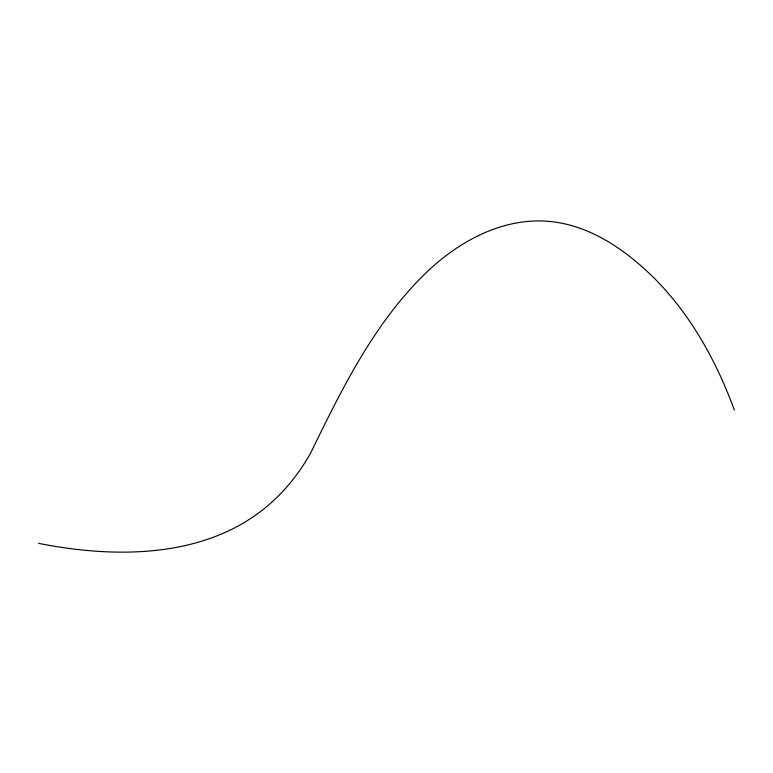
<?xml version="1.0" encoding="UTF-8"?>
<svg xmlns="http://www.w3.org/2000/svg" width="773" height="773" viewBox="0 0 773 773"><rect width="100%" height="100%" fill="white"/><g stroke="black" fill="none" stroke-linecap="round" stroke-linejoin="round"><path stroke-width="1.16" d="M38.65 543.351C118.762 559.314 213.928 558.541 276.28 498.005A506.47 292.407 60 0 0 310.504 453.316C342.265 388.21 374.992 321.114 428.358 270.618C459.52 241.379 500.682 218.962 544.492 221.078C587.857 223.242 625.473 249.476 655.243 279.208C691.458 315.848 716.687 361.957 734.35 410.028"/></g></svg>
